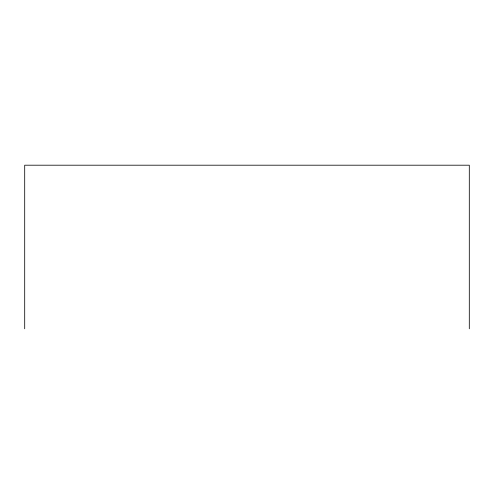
<?xml version="1.0" encoding="UTF-8"?>
<svg xmlns="http://www.w3.org/2000/svg" width="494" height="494" viewBox="0 0 494 494"><rect width="100%" height="100%" fill="white"/><g stroke="black" fill="none" stroke-linecap="round" stroke-linejoin="round"><path stroke-width="0.74" d="M469.3 328.8L469.3 165.2L24.7 165.2L24.7 328.8"/></g></svg>
